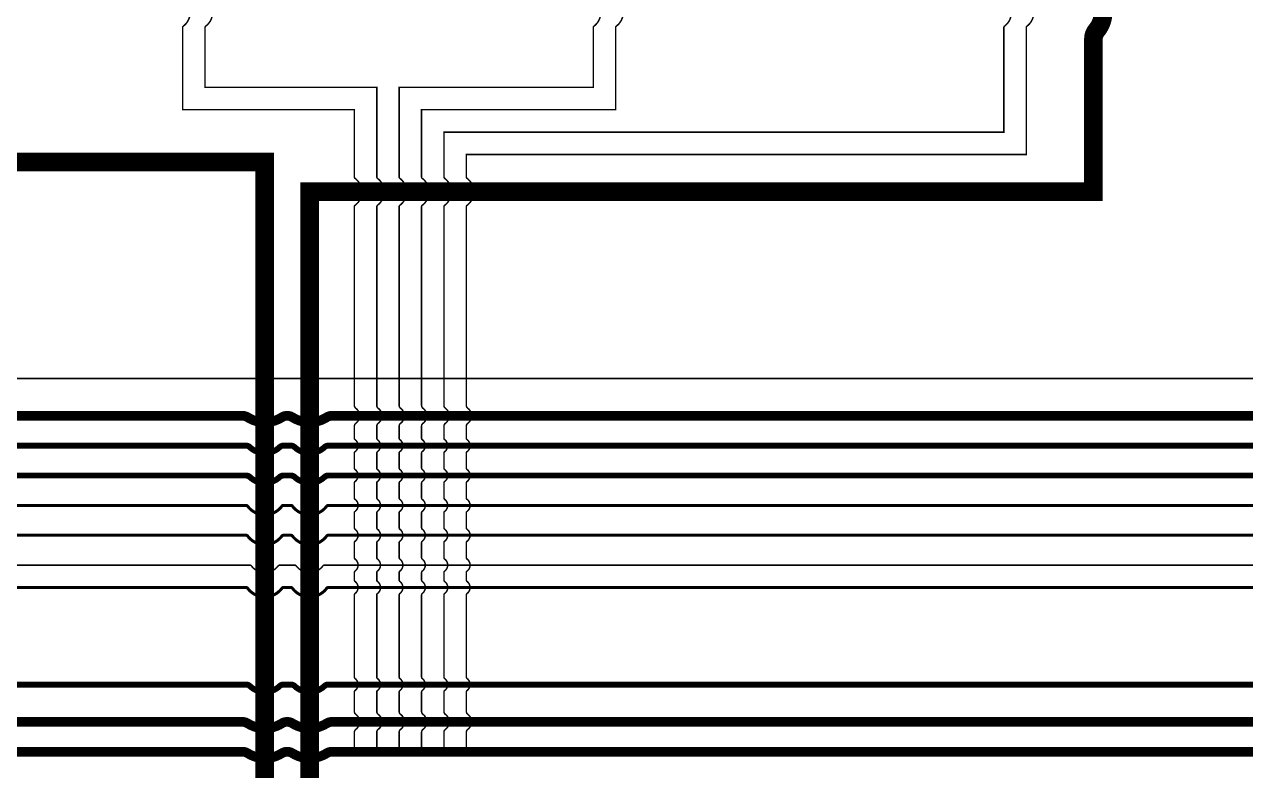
# Model space of a CAD drawing. Header units: millimetres. Extents: x 0 to 2500, y 0 to 1760.
# Drawn here: x 1374.8 to 1538.4, y 1351.5 to 1451.4 of the extents above; entities that cross this region are included whole.
import ezdxf

# ---------------------------------------------------------------- set-up
doc = ezdxf.new("R2010")
doc.units = ezdxf.units.MM
doc.linetypes.add('ACAD_ISO04W100', pattern=[30, 24, -3, 0, -3])
for name, color, linetype in [('Трубы 108', 7, 'Continuous'), ('Трубы 159', 7, 'Continuous'), ('Трубы 25', 7, 'Continuous'), ('Трубы 426', 7, 'Continuous'), ('Трубы 57', 7, 'Continuous'), ('Штрих пункт.', 7, 'ACAD_ISO04W100')]:
    doc.layers.add(name, color=color, linetype=linetype)

# ---------------------------------------------------------------- blocks, each defined once
blk = doc.blocks.new('Пересеч. 25-219')
at = {"layer": 'Трубы 25', "const_width": 0.2}
blk.add_lwpolyline([(-2, 0, -0.236068), (-1.8, -0.1, 0.236068), (0, -1, 0.236068), (1.8, -0.1, -0.236068), (2, 0)], format="xyb", dxfattribs=at)
blk = doc.blocks.new('Пересеч. 25-159')
at = {"layer": 'Трубы 25', "const_width": 0.2}
blk.add_lwpolyline([(-1.4, 0, -0.236068), (-1, -0.2, 0.236068), (0, -0.7, 0.236068), (1, -0.2, -0.236068), (1.4, 0)], format="xyb", dxfattribs=at)
blk = doc.blocks.new('Пересеч. 25-57')
at = {"layer": 'Трубы 25', "const_width": 0.2}
blk.add_lwpolyline([(-1, 0, -0.236068), (-0.8, -0.1, 0.236068), (0, -0.5, 0.236068), (0.8, -0.1, -0.236068), (1, 0)], format="xyb", dxfattribs=at)
blk = doc.blocks.new('Пересеч. 159-325')
at = {"layer": 'Трубы 159', "const_width": 1.3}
blk.add_lwpolyline([(-3, 0, -0.140055), (-2.3, -0.2, 0.131327), (0, -0.9, 0.131327), (2.3, -0.2, -0.140055), (3, 0)], format="xyb", dxfattribs=at)
blk = doc.blocks.new('Пересеч. 108-325')
at = {"layer": 'Трубы 108', "const_width": 0.8}
blk.add_lwpolyline([(-2.5, 0, -0.192582), (-2, -0.2, 0.192582), (0, -1, 0.192582), (2, -0.2, -0.192582), (2.5, 0)], format="xyb", dxfattribs=at)
blk = doc.blocks.new('Пересеч. 57-325')
at = {"layer": 'Трубы 57'}
blk.add_lwpolyline([(-2.5, 0, 0.4, 0.4, -0.236068), (-2.3, -0.1, 0.4, 0.4, 0.226986), (0, -1.3, 0.4, 0.4, 0.226986), (2.3, -0.1, 0.4, 0.4, -0.236068), (2.5, 0, 0, 0, 0)], format="xyseb", dxfattribs=at)
blk = doc.blocks.new('Пересеч. 426-530')
at = {"layer": 'Трубы 426', "const_width": 2.5}
blk.add_lwpolyline([(-3.5, 0, -0.176175), (-2.4, -0.4, 0.171024), (0, -1.3, 0.171024), (2.4, -0.4, -0.176175), (3.5, 0)], format="xyb", dxfattribs=at)

msp = doc.modelspace()

# ---------------------------------------------------------------- linework, layer by layer
at = {"layer": 'Трубы 108', "const_width": 0.8}
for points in [[(1404.5, 1395), (1200, 1395), (1200, 1374.5)], [(1410.5, 1395), (1409.5, 1395)], [(1578.5, 1395), (1415.5, 1395)], [(1404.5, 1391), (1204, 1391), (1204, 1374.5)], [(1410.5, 1391), (1409.5, 1391)], [(1578.5, 1391), (1415.5, 1391)], [(1404.5, 1363), (1267.5, 1363)], [(1410.5, 1363), (1409.5, 1363)], [(1578.5, 1363), (1415.5, 1363)]]:
    msp.add_lwpolyline(points, dxfattribs=at)
at = {"layer": 'Трубы 159', "const_width": 1.3}
for points in [[(1150, 1374.5), (1150, 1399), (1404, 1399)], [(1416, 1399), (1578.5, 1399)], [(1404, 1354), (1267.5, 1354)], [(1578.5, 1354), (1416, 1354)]]:
    msp.add_lwpolyline(points, dxfattribs=at)
at = {"layer": 'Трубы 159'}
for points in [[(1267.5, 1358, 1.3, 1.3, 0), (1404, 1358, 1.3, 1.3, 0)], [(1416, 1358, 1.3, 1.3, 0), (1578.5, 1358, 1.3, 1.3, 0)]]:
    msp.add_lwpolyline(points, format="xyseb", dxfattribs=at)
at = {"layer": 'Трубы 25', "const_width": 0.2}
for points in [[(1419, 1431), (1419, 1440), (1396, 1440), (1396, 1451)], [(1422, 1431), (1422, 1443), (1399, 1443), (1399, 1451)], [(1451, 1451), (1451, 1443), (1425, 1443), (1425, 1431)], [(1428, 1431), (1428, 1440), (1454, 1440), (1454, 1451)], [(1506, 1451), (1506, 1437), (1431, 1437), (1431, 1431)], [(1434, 1431), (1434, 1434), (1509, 1434), (1509, 1451)], [(1419, 1400.4), (1419, 1427)], [(1422, 1400.4), (1422, 1427)], [(1425, 1427), (1425, 1400.4)], [(1428, 1400.4), (1428, 1427)], [(1431, 1427), (1431, 1400.4)], [(1434, 1400.4), (1434, 1427)], [(1419, 1396), (1419, 1397.6)], [(1422, 1396), (1422, 1397.6)], [(1425, 1396), (1425, 1397.6)], [(1428, 1396), (1428, 1397.6)], [(1431, 1396), (1431, 1397.6)], [(1434, 1396), (1434, 1397.6)], [(1419, 1392), (1419, 1394)], [(1422, 1392), (1422, 1394)], [(1425, 1392), (1425, 1394)], [(1428, 1392), (1428, 1394)], [(1431, 1392), (1431, 1394)], [(1434, 1392), (1434, 1394)], [(1419, 1388), (1419, 1390)], [(1422, 1388), (1422, 1390)], [(1425, 1388), (1425, 1390)], [(1428, 1388), (1428, 1390)], [(1431, 1388), (1431, 1390)], [(1434, 1388), (1434, 1390)], [(1419, 1384), (1419, 1386)], [(1422, 1384), (1422, 1386)], [(1425, 1384), (1425, 1386)], [(1428, 1384), (1428, 1386)], [(1431, 1384), (1431, 1386)], [(1434, 1384), (1434, 1386)], [(1419, 1380), (1419, 1382)], [(1422, 1380), (1422, 1382)], [(1425, 1380), (1425, 1382)], [(1428, 1380), (1428, 1382)], [(1431, 1380), (1431, 1382)], [(1434, 1380), (1434, 1382)], [(1409, 1379), (1411, 1379)], [(1415, 1379), (1572, 1379)], [(1419, 1377), (1419, 1378)], [(1422, 1377), (1422, 1378)], [(1425, 1377), (1425, 1378)], [(1428, 1377), (1428, 1378)], [(1431, 1377), (1431, 1378)], [(1434, 1377), (1434, 1378)], [(1419, 1364), (1419, 1375)], [(1422, 1364), (1422, 1375)], [(1425, 1364), (1425, 1375)], [(1428, 1364), (1428, 1375)], [(1431, 1364), (1431, 1375)], [(1434, 1364), (1434, 1375)], [(1419, 1359.4), (1419, 1362)], [(1422, 1359.4), (1422, 1362)], [(1425, 1359.4), (1425, 1362)], [(1428, 1359.4), (1428, 1362)], [(1431, 1359.4), (1431, 1362)], [(1434, 1359.4), (1434, 1362)], [(1419, 1354), (1419, 1356.6)], [(1422, 1354), (1422, 1356.6)], [(1425, 1354), (1425, 1356.6)], [(1428, 1354), (1428, 1356.6)], [(1431, 1354), (1431, 1356.6)], [(1434, 1354), (1434, 1356.6)]]:
    msp.add_lwpolyline(points, dxfattribs=at)
at = {"layer": 'Трубы 25'}
msp.add_lwpolyline([(1211, 1379, 0.2, 0.2, 0), (1405, 1379, 0, 0, 0)], format="xyseb", dxfattribs=at)
at = {"layer": 'Трубы 426', "const_width": 2.5}
for points in [[(1353, 1449.5), (1353, 1433), (1407, 1433), (1407, 1341)], [(1518, 1449.5), (1518, 1429), (1413, 1429), (1413, 1341)]]:
    msp.add_lwpolyline(points, dxfattribs=at)
at = {"layer": 'Трубы 57', "const_width": 0.4}
for points in [[(1404.5, 1387), (1207, 1387), (1207, 1374)], [(1410.5, 1387), (1409.5, 1387)], [(1578.5, 1387), (1415.5, 1387)], [(1404.5, 1383), (1210, 1383), (1210, 1374)], [(1410.5, 1383), (1409.5, 1383)], [(1572, 1383), (1415.5, 1383)]]:
    msp.add_lwpolyline(points, dxfattribs=at)
at = {"layer": 'Трубы 57'}
for points in [[(1216, 1374, 0.4, 0.4, 0), (1216, 1376, 0.4, 0.4, 0), (1404.5, 1376, 0.4, 0.4, 0)], [(1409.5, 1376, 0.4, 0.4, 0), (1410.5, 1376, 0.4, 0.4, 0)], [(1415.5, 1376, 0.4, 0.4, 0), (1572, 1376, 0.4, 0.4, 0)]]:
    msp.add_lwpolyline(points, format="xyseb", dxfattribs=at)
at = {"layer": 'Штрих пункт.', "const_width": 0.2}
msp.add_lwpolyline([(2039, 1348), (2039, 1404), (1172, 1404), (1172, 883), (1252, 883), (1252, 1348)], close=True, dxfattribs=at)

# ---------------------------------------------------------------- block references
at = {"layer": 'Трубы 159'}
for name, p in [('Пересеч. 159-325', (1407, 1399)), ('Пересеч. 159-325', (1413, 1399)), ('Пересеч. 108-325', (1407, 1395)), ('Пересеч. 108-325', (1413, 1395)), ('Пересеч. 108-325', (1407, 1391)), ('Пересеч. 108-325', (1413, 1391)), ('Пересеч. 108-325', (1407, 1363)), ('Пересеч. 108-325', (1413, 1363)), ('Пересеч. 159-325', (1407, 1358)), ('Пересеч. 159-325', (1413, 1358)), ('Пересеч. 159-325', (1407, 1354)), ('Пересеч. 159-325', (1413, 1354))]:
    msp.add_blockref(name, p, dxfattribs=at)
at = {"layer": 'Трубы 25', "rotation": 90}
for name, p in [('Пересеч. 25-219', (1396, 1453)), ('Пересеч. 25-219', (1399, 1453)), ('Пересеч. 25-219', (1451, 1453)), ('Пересеч. 25-219', (1454, 1453)), ('Пересеч. 25-219', (1506, 1453)), ('Пересеч. 25-219', (1509, 1453)), ('Пересеч. 25-219', (1419, 1429)), ('Пересеч. 25-219', (1422, 1429)), ('Пересеч. 25-219', (1425, 1429)), ('Пересеч. 25-219', (1428, 1429)), ('Пересеч. 25-219', (1431, 1429)), ('Пересеч. 25-219', (1434, 1429)), ('Пересеч. 25-159', (1419, 1399)), ('Пересеч. 25-159', (1422, 1399)), ('Пересеч. 25-159', (1425, 1399)), ('Пересеч. 25-159', (1428, 1399)), ('Пересеч. 25-159', (1431, 1399)), ('Пересеч. 25-159', (1434, 1399)), ('Пересеч. 25-57', (1419, 1395)), ('Пересеч. 25-57', (1422, 1395)), ('Пересеч. 25-57', (1425, 1395)), ('Пересеч. 25-57', (1428, 1395)), ('Пересеч. 25-57', (1431, 1395)), ('Пересеч. 25-57', (1434, 1395)), ('Пересеч. 25-57', (1419, 1391)), ('Пересеч. 25-57', (1422, 1391)), ('Пересеч. 25-57', (1425, 1391)), ('Пересеч. 25-57', (1428, 1391)), ('Пересеч. 25-57', (1431, 1391)), ('Пересеч. 25-57', (1434, 1391)), ('Пересеч. 25-57', (1419, 1387)), ('Пересеч. 25-57', (1422, 1387)), ('Пересеч. 25-57', (1425, 1387)), ('Пересеч. 25-57', (1428, 1387)), ('Пересеч. 25-57', (1431, 1387)), ('Пересеч. 25-57', (1434, 1387)), ('Пересеч. 25-57', (1419, 1383)), ('Пересеч. 25-57', (1422, 1383)), ('Пересеч. 25-57', (1425, 1383)), ('Пересеч. 25-57', (1428, 1383)), ('Пересеч. 25-57', (1431, 1383)), ('Пересеч. 25-57', (1434, 1383)), ('Пересеч. 25-57', (1419, 1379)), ('Пересеч. 25-57', (1422, 1379)), ('Пересеч. 25-57', (1425, 1379)), ('Пересеч. 25-57', (1428, 1379)), ('Пересеч. 25-57', (1431, 1379)), ('Пересеч. 25-57', (1434, 1379)), ('Пересеч. 25-57', (1419, 1376)), ('Пересеч. 25-57', (1422, 1376)), ('Пересеч. 25-57', (1425, 1376)), ('Пересеч. 25-57', (1428, 1376)), ('Пересеч. 25-57', (1431, 1376)), ('Пересеч. 25-57', (1434, 1376)), ('Пересеч. 25-57', (1419, 1363)), ('Пересеч. 25-57', (1422, 1363)), ('Пересеч. 25-57', (1425, 1363)), ('Пересеч. 25-57', (1428, 1363)), ('Пересеч. 25-57', (1431, 1363)), ('Пересеч. 25-57', (1434, 1363)), ('Пересеч. 25-159', (1419, 1358)), ('Пересеч. 25-159', (1422, 1358)), ('Пересеч. 25-159', (1425, 1358)), ('Пересеч. 25-159', (1428, 1358)), ('Пересеч. 25-159', (1431, 1358)), ('Пересеч. 25-159', (1434, 1358))]:
    msp.add_blockref(name, p, dxfattribs=at)
at = {"layer": 'Трубы 25'}
for p in [(1407, 1379), (1413, 1379)]:
    msp.add_blockref('Пересеч. 25-219', p, dxfattribs=at)
at = {"layer": 'Трубы 426', "rotation": 90}
msp.add_blockref('Пересеч. 426-530', (1518, 1453), dxfattribs=at)
at = {"layer": 'Трубы 57'}
for p in [(1407, 1387), (1413, 1387), (1407, 1383), (1413, 1383), (1407, 1376), (1413, 1376)]:
    msp.add_blockref('Пересеч. 57-325', p, dxfattribs=at)

doc.saveas('drawing.dxf')
